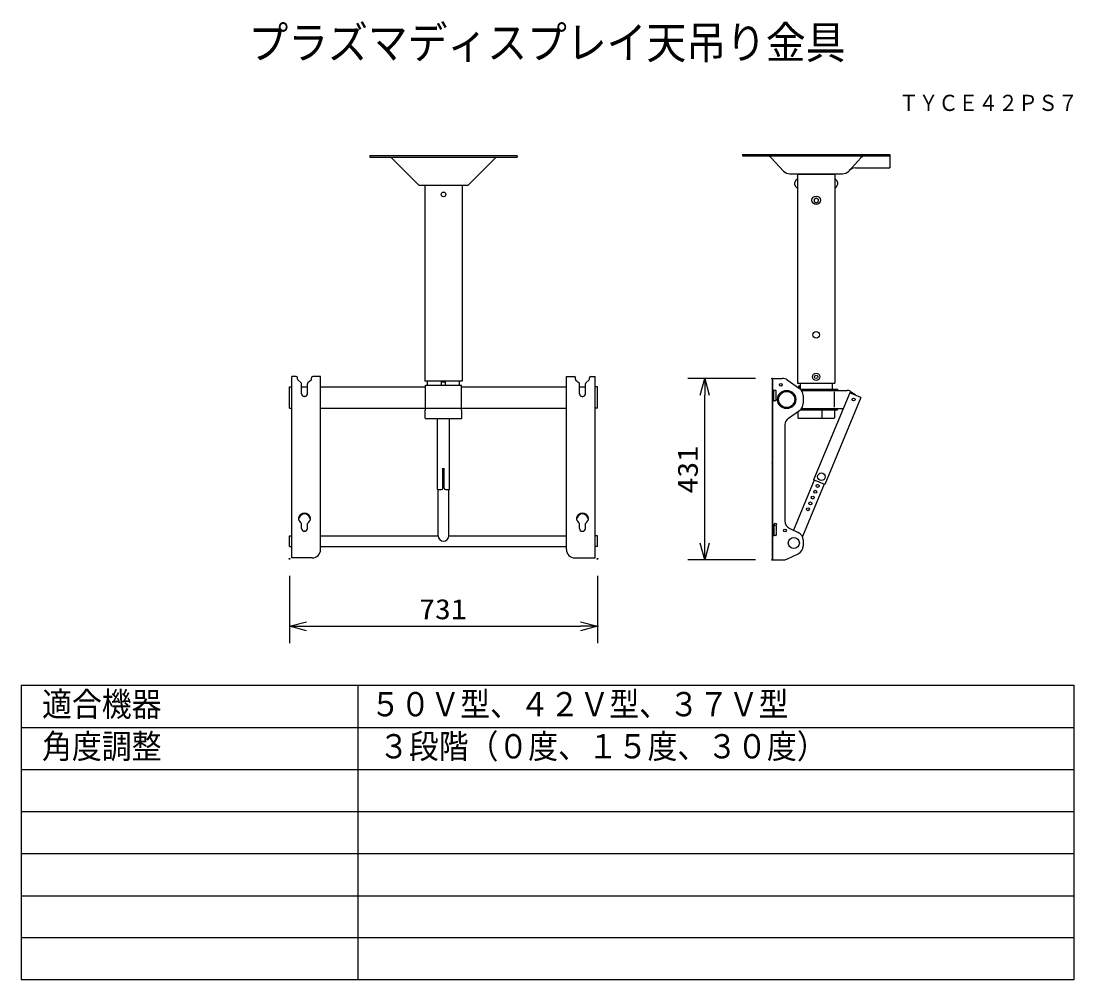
# Model space of a CAD drawing. Units: millimetres, scale not verified. Extents: x -62 to 63, y -57 to 57.
import ezdxf
from ezdxf.enums import TextEntityAlignment as Align

# ---------------------------------------------------------------- set-up
doc = ezdxf.new("R2010")
doc.units = ezdxf.units.MM
doc.header["$LTSCALE"] = 0.190281
doc.header["$PDMODE"] = 32
doc.header["$PDSIZE"] = 0.0951
for name, color, linetype in [('0-0_MOJI1', 2, 'Continuous'), ('0-1_TOUROKU', 1, 'Continuous'), ('0-2_GAIKEI', 7, 'Continuous'), ('0-3_WAKU', 1, 'Continuous'), ('0-4_SUNPO', 7, 'Continuous'), ('0-5_DEFPOINTS', 7, 'Continuous')]:
    doc.layers.add(name, color=color, linetype=linetype)
doc.styles.add('ＭＳ ゴシック', font='')
doc.styles.get('ＭＳ ゴシック').set_extended_font_data('MS Gothic')

# ---------------------------------------------------------------- blocks, each defined once
blk = doc.blocks.new('_OPEN30')
at = {"layer": '0-4_SUNPO'}
blk.add_line((0, 0), (-1, 0), dxfattribs=at)
blk.add_lwpolyline([(-1, 0.26795), (0, 0), (-1, -0.26795)], dxfattribs=at)

msp = doc.modelspace()

# ---------------------------------------------------------------- linework, layer by layer
at = {"layer": '0-2_GAIKEI'}
for p, q in [((-3.5935, 41.3941), (-21.0935, 41.3941)), ((-21.0935, 41.3941), (-21.0935, 41.2341)), ((-3.5935, 41.3941), (-3.5935, 41.2341)), ((23.1483, 41.5541), (37.8007, 41.5541)), ((23.1483, 41.5541), (23.1483, 41.3941)), ((23.1483, 41.3941), (40.6482, 41.3941)), ((37.8324, 41.5541), (40.6482, 41.5541)), ((40.6482, 41.5541), (40.6482, 39.9541)), ((-21.0935, 41.2341), (-3.5935, 41.2341)), ((-18.5935, 41.2341), (-15.2535, 37.8941)), ((-9.4335, 37.8941), (-6.0935, 41.2341)), ((28.0323, 39.5713), (26.5778, 41.1276)), ((35.7642, 39.5713), (37.2187, 41.1276)), ((28.7629, 39.2541), (35.0336, 39.2541)), ((29.6707, 39.1991), (29.6707, 14.3752)), ((29.6707, 39.1991), (34.1257, 39.1991)), ((29.8232, 39.2541), (29.8232, 39.1991)), ((33.9732, 39.2541), (33.9732, 39.1991)), ((34.1257, 39.1991), (34.1257, 14.3752)), ((36.5561, 39.9541), (40.6482, 39.9541)), ((-15.2535, 37.8941), (-9.4335, 37.8941)), ((-14.571, 37.8941), (-14.571, 14.5974)), ((-10.116, 37.8941), (-10.116, 26.1132)), ((-10.116, 37.8703), (-10.116, 14.5974)), ((-10.116, 37.8703), (-10.116, 26.1132)), ((-30.3435, -6.3848), (-30.3435, 15.1652)), ((-29.8185, 15.1652), (-30.3435, 15.1652)), ((-29.6685, 14.835), (-29.6685, 15.0152)), ((-28.0185, 14.835), (-28.0185, 15.0152)), ((-26.9435, 15.1652), (-27.8685, 15.1652)), ((-26.9435, -5.3848), (-26.9435, 15.1652)), ((2.2565, -5.3848), (2.2565, 15.1652)), ((2.2565, 15.1652), (3.1815, 15.1652)), ((3.3315, 14.835), (3.3315, 15.0152)), ((4.9815, 14.835), (4.9815, 15.0152)), ((5.1315, 15.1652), (5.6565, 15.1652)), ((5.6565, -6.3848), (5.6565, 15.1652)), ((-29.2469, 14.4101), (-29.6151, 14.7202)), ((-29.1935, 13.1152), (-29.1935, 14.2954)), ((-29.1935, 13.9352), (-28.4935, 13.9352)), ((-28.4935, 13.1152), (-28.4935, 14.2954)), ((-28.0719, 14.7202), (-28.4401, 14.4101)), ((-26.9435, 13.9352), (-14.4935, 13.9352)), ((-10.116, 14.5974), (-14.571, 14.5974)), ((-14.4935, 11.1902), (-14.4935, 14.1402)), ((-14.4935, 14.1402), (-10.1935, 14.1402)), ((-14.251, 14.1402), (-14.251, 14.5974)), ((-12.5935, 14.5402), (-12.0935, 14.5402)), ((-12.5935, 14.1402), (-12.5935, 14.5402)), ((-12.0935, 14.1402), (-12.0935, 14.5402)), ((-10.436, 14.1402), (-10.436, 14.5974)), ((-10.1935, 11.1902), (-10.1935, 14.1402)), ((-10.1935, 13.9352), (2.2565, 13.9352)), ((3.3849, 14.7202), (3.7531, 14.4101)), ((3.8065, 13.1152), (3.8065, 14.2954)), ((3.8065, 13.9352), (4.5065, 13.9352)), ((4.5065, 13.1152), (4.5065, 14.2954)), ((4.5599, 14.4101), (4.9281, 14.7202)), ((26.6983, 14.9402), (27.8839, 14.9402)), ((28.4561, 14.7603), (29.9204, 13.7387)), ((29.6707, 14.3752), (34.1257, 14.3752)), ((29.8332, 14.0552), (29.9482, 14.0552)), ((29.8332, 13.7995), (29.8332, 14.0552)), ((29.9482, 13.7185), (29.9482, 14.0552)), ((29.9907, 14.3752), (29.9907, 13.6848)), ((33.8057, 14.3752), (33.8057, 13.6552)), ((-28.8185, 12.7902), (-28.8685, 12.7902)), ((4.1315, 12.7902), (4.1815, 12.7902)), ((30.0245, 13.6552), (34.4381, 13.6552)), ((30.1315, 13.5402), (34.4381, 13.5402)), ((30.1413, 13.5277), (35.563, 13.5277)), ((30.3482, 12.9185), (30.3482, 11.9618)), ((35.8996, 13.2228), (31.5941, 2.8834)), ((37.2197, 12.6731), (32.9142, 2.3337)), ((34.0456, 13.3586), (34.0456, 11.522)), ((34.4381, 13.6552), (34.4381, 13.5402)), ((37.2197, 12.6731), (35.8996, 13.2228)), ((35.9913, 13.3934), (36.4765, 13.0559)), ((-26.9435, 11.3952), (2.2565, 11.3952)), ((30.1315, 11.3402), (34.4381, 11.3402)), ((30.1413, 11.3527), (35.1226, 11.3527)), ((34.4381, 11.2252), (34.4381, 11.3402)), ((-14.5185, 10.2152), (-14.4935, 10.1902)), ((-14.4935, 10.1902), (-10.1935, 10.1902)), ((-13.0585, 1.7652), (-13.0585, 10.1902)), ((-11.6285, 1.7652), (-11.6285, 10.1902)), ((-10.1935, 11.1902), (-10.1685, 11.1652)), ((-10.1935, 10.1902), (-10.1685, 10.2152)), ((-10.1685, 10.2152), (-10.1685, 11.1652)), ((28.6261, 10.2387), (29.9204, 11.1417)), ((29.7232, 11.0041), (29.7232, 10.2502)), ((29.7232, 10.2502), (29.7482, 10.2252)), ((29.7482, 10.2252), (34.0482, 10.2252)), ((30.0245, 11.2252), (34.4381, 11.2252)), ((32.5725, 11.2252), (32.5725, 10.2252)), ((34.0732, 11.2002), (34.0482, 11.2252)), ((34.0732, 10.2502), (34.0482, 10.2252)), ((34.0732, 11.2002), (34.0732, 10.2502)), ((28.1983, 9.4185), (28.1983, -1.972)), ((31.6679, 2.8527), (29.1993, -3.0754)), ((32.9142, 2.3337), (31.5941, 2.8834)), ((-12.9785, -3.7498), (-12.9785, 1.7652)), ((-11.7085, -3.7498), (-11.7085, 1.7652)), ((32.8403, 2.3645), (30.259, -3.8345)), ((-26.9435, -3.7498), (-12.9785, -3.7498)), ((-11.7085, -3.7498), (2.2565, -3.7498)), ((28.7765, -2.8788), (29.77, -3.3408)), ((30.3482, -4.2476), (30.3482, -4.972)), ((-26.9435, -5.0198), (2.2565, -5.0198)), ((28.3988, -6.5165), (29.77, -5.8788)), ((-27.9435, -6.3848), (-30.3435, -6.3848)), ((3.2565, -6.3848), (5.6565, -6.3848)), ((26.6983, -6.6098), (27.9771, -6.6098))]:
    msp.add_line(p, q, dxfattribs=at)
at = {"layer": '0-2_GAIKEI', "color": 1}
for p, q in [((29.5085, 38.521), (29.3683, 38.2642)), ((29.5085, 37.6773), (29.3683, 37.9341)), ((29.6707, 38.5991), (29.6401, 38.5991)), ((29.6707, 37.5991), (29.6401, 37.5991)), ((34.1257, 38.5991), (34.1564, 38.5991)), ((34.1257, 37.5991), (34.1564, 37.5991)), ((34.288, 38.521), (34.4282, 38.2642)), ((34.288, 37.6773), (34.4282, 37.9341)), ((31.6482, 36.2435), (31.6482, 35.9548)), ((31.6482, 35.9548), (31.8982, 35.8105)), ((31.8982, 35.8105), (32.1482, 35.9548)), ((32.1482, 36.2435), (32.1482, 35.9548)), ((-30.6185, 11.3952), (-30.6185, 13.9352)), ((-30.6185, 13.9352), (-30.3435, 13.9352)), ((5.9315, 13.9352), (5.6565, 13.9352)), ((5.9315, 11.3952), (5.9315, 13.9352)), ((26.8083, 13.2152), (26.6983, 13.2152)), ((26.8083, 12.5652), (26.6983, 12.5652)), ((26.8083, 13.3157), (26.8083, 12.4652)), ((26.8085, 13.3157), (26.86, 13.4573)), ((26.8719, 12.3045), (26.8719, 13.4759)), ((27.1083, 13.4902), (26.907, 13.4902)), ((27.1583, 12.3402), (27.1583, 13.4402)), ((-30.6185, 11.3952), (-30.3435, 11.3952)), ((5.9315, 11.3952), (5.6565, 11.3952)), ((26.8085, 12.4646), (26.86, 12.3231)), ((27.1083, 12.2902), (26.907, 12.2902)), ((-12.4185, 1.9152), (-12.4185, 4.2652)), ((-12.2685, 1.9152), (-12.2685, 4.2652)), ((-13.0585, 1.7652), (-12.5685, 1.7652)), ((-12.1185, 1.7652), (-11.6285, 1.7652)), ((-29.4605, -1.6851), (-29.5592, -1.6692)), ((-29.1935, -2.8848), (-29.1935, -2.3026)), ((-28.4935, -2.8848), (-28.4935, -2.3026)), ((-28.2265, -1.6851), (-28.1278, -1.6692)), ((3.5395, -1.6851), (3.4408, -1.6692)), ((3.8065, -2.8848), (3.8065, -2.3026)), ((4.5065, -2.8848), (4.5065, -2.3026)), ((4.7735, -1.6851), (4.8722, -1.6692)), ((-30.6185, -5.0198), (-30.6185, -3.7498)), ((-30.6185, -3.7498), (-30.3435, -3.7498)), ((-28.8185, -3.2098), (-28.8685, -3.2098)), ((4.1315, -3.2098), (4.1815, -3.2098)), ((5.9315, -3.7498), (5.6565, -3.7498)), ((5.9315, -5.0198), (5.9315, -3.7498)), ((26.8083, -2.7848), (26.6983, -2.7848)), ((26.8083, -3.4348), (26.6983, -3.4348)), ((26.8083, -3.5354), (26.8083, -2.6848)), ((26.8085, -2.6842), (26.86, -2.5427)), ((26.8085, -3.5354), (26.86, -3.6769)), ((26.8719, -2.5241), (26.8719, -3.6955)), ((27.1083, -2.5098), (26.907, -2.5098)), ((27.1083, -3.7098), (26.907, -3.7098)), ((27.1583, -2.5598), (27.1583, -3.6598)), ((-30.6185, -5.0198), (-30.3435, -5.0198)), ((5.9315, -5.0198), (5.6565, -5.0198))]:
    msp.add_line(p, q, dxfattribs=at)
msp.add_lwpolyline([(31.6482, 36.2435), (31.8982, 36.3878), (32.1482, 36.2435)], dxfattribs=at)
at = {"layer": '0-2_GAIKEI'}
for points in [[(26.6983, -6.6098), (26.6983, 14.9402), (26.6983, -6.6098)], [(-14.5185, 10.2152), (-14.5185, 11.1652), (-14.4935, 11.1902)]]:
    msp.add_lwpolyline(points, dxfattribs=at)
at = {"layer": '0-2_GAIKEI', "color": 1}
for centre, radius in [((-12.3435, 36.7953), 0.275), ((31.8982, 36.0991), 0.5), ((31.8982, 20.1252), 0.385), ((31.8982, 15.1252), 0.4375), ((31.8982, 15.1252), 0.2), ((27.6983, 14.1902), 0.1625), ((28.3983, 12.4402), 1.0875), ((28.3983, 12.4402), 0.9525), ((36.3482, 12.4402), 0.175), ((32.5256, 3.2649), 0.45), ((31.786, 1.4844), 0.175), ((32.0743, 2.1768), 0.175), ((31.2094, 0.0997), 0.175), ((31.4977, 0.7921), 0.175), ((30.9211, -0.5927), 0.175), ((27.0483, -2.3848), 0.125), ((28.1983, -3.1098), 0.1625), ((29.2483, -4.6098), 0.655)]:
    msp.add_circle(centre, radius, dxfattribs=at)
at = {"layer": '0-2_GAIKEI'}
for centre, radius, start, end in [((25.9641, 40.5541), 0.84, 43.0632, 90), ((37.8324, 40.5541), 0.84, 90, 136.9368), ((28.7629, 40.2541), 1, 223.0632, 270), ((35.0336, 40.2541), 1, 270, 316.9368), ((36.5561, 38.9541), 1, 90, 136.9368), ((-29.8185, 15.0152), 0.15, 0, 90), ((-27.8685, 15.0152), 0.15, 90, 180), ((3.1815, 15.0152), 0.15, 0, 90), ((5.1315, 15.0152), 0.15, 90, 180), ((-29.5185, 14.835), 0.15, 180, 229.89909), ((-29.3435, 14.2954), 0.15, 0, 49.89909), ((-28.3435, 14.2954), 0.15, 130.10091, 180), ((-28.1685, 14.835), 0.15, 310.10091, 0), ((3.4815, 14.835), 0.15, 180, 229.89909), ((3.6565, 14.2954), 0.15, 0, 49.89909), ((4.6565, 14.2954), 0.15, 130.10091, 180), ((4.8315, 14.835), 0.15, 310.10091, 0), ((27.8839, 13.9402), 1, 55.0975, 90), ((-28.8685, 13.1152), 0.325, 180, 270), ((-28.8185, 13.1152), 0.325, 270, 0), ((4.1315, 13.1152), 0.325, 180, 270), ((4.1815, 13.1152), 0.325, 270, 0), ((29.3483, 12.9185), 1, 0, 55.0975), ((35.563, 12.7777), 0.75, 55.17771, 90), ((36.0482, 12.4402), 0.75, 39.91597, 55.17771), ((29.3483, 11.9618), 1, 304.9025, 0), ((29.1983, 9.4185), 1, 124.9025, 180), ((29.1983, -1.972), 1, 180, 245.05609), ((-12.3435, -3.7498), 0.635, 180, 0), ((29.3483, -4.2476), 1, 0, 65.05609), ((29.3483, -4.972), 1, 294.94391, 0), ((-27.9435, -5.3848), 1, 270, 0), ((3.2565, -5.3848), 1, 180, 270), ((27.9771, -5.6098), 1, 270, 294.94391)]:
    msp.add_arc(centre, radius, start, end, dxfattribs=at)
at = {"layer": '0-2_GAIKEI', "color": 1}
for centre, radius, start, end in [((29.6707, 38.0991), 0.3446, 151.37136, 208.62864), ((29.6401, 38.4491), 0.15, 90, 151.37136), ((29.6401, 37.7491), 0.15, 208.62864, 270), ((34.1564, 38.4491), 0.15, 28.62864, 90), ((34.1564, 37.7491), 0.15, 270, 331.37136), ((34.1257, 38.0991), 0.3446, 331.37136, 28.62864), ((26.907, 13.4402), 0.05, 90, 160), ((27.1083, 13.4402), 0.05, 0, 90), ((26.907, 12.3402), 0.05, 200, 270), ((27.1083, 12.3402), 0.05, 270, 0), ((-12.5685, 1.9152), 0.15, 270, 0), ((-12.1185, 1.9152), 0.15, 180, 270), ((-28.8435, -1.7848), 0.725, 9.17713, 170.82287), ((-28.8435, -1.7848), 0.625, 9.17713, 170.82287), ((4.1565, -1.7848), 0.725, 9.17713, 170.82287), ((4.1565, -1.7848), 0.625, 9.17713, 170.82287), ((-29.4685, -1.7848), 0.1, 85.41143, 274.58857), ((-28.8435, -1.7848), 0.625, 189.17713, 235.9442), ((-28.8435, -1.7848), 0.625, 304.0558, 350.82287), ((-28.2185, -1.7848), 0.1, 265.41143, 94.58857), ((3.5315, -1.7848), 0.1, 85.41143, 274.58857), ((4.1565, -1.7848), 0.625, 189.17713, 235.9442), ((4.1565, -1.7848), 0.625, 304.0558, 350.82287), ((4.7815, -1.7848), 0.1, 265.41143, 94.58857), ((-28.8685, -2.8848), 0.325, 180, 270), ((-28.8185, -2.8848), 0.325, 270, 0), ((4.1315, -2.8848), 0.325, 180, 270), ((4.1815, -2.8848), 0.325, 270, 0), ((26.907, -2.5598), 0.05, 90, 160), ((26.907, -3.6598), 0.05, 200, 270), ((27.1083, -2.5598), 0.05, 0, 90), ((27.1083, -3.6598), 0.05, 270, 0)]:
    msp.add_arc(centre, radius, start, end, dxfattribs=at)
for p in [(26.8719, 13.4902), (26.8719, 12.2902), (26.8719, -2.5098), (26.8719, -3.7098)]:
    msp.add_point(p, dxfattribs=at)
at = {"layer": '0-2_GAIKEI'}
msp.add_point((26.6983, 4.8902), dxfattribs=at)
at = {"layer": '0-3_WAKU', "color": 3}
for p, q in [((24.6808, 14.9402), (16.6808, 14.9402)), ((18.6808, -4.6098), (18.6808, 12.9402)), ((24.6808, -6.6098), (16.6808, -6.6098))]:
    msp.add_line(p, q, dxfattribs=at)
at = {"layer": '0-3_WAKU', "color": 4}
for p, q in [((-62.4957, -21.5004), (62.5041, -21.5004)), ((-62.4957, -21.5004), (-62.4957, -56.5003)), ((-22.4958, -21.5004), (-22.4958, -56.5003)), ((62.5041, -21.5004), (62.5041, -56.5003)), ((62.5041, -56.5003), (-62.4957, -56.5003))]:
    msp.add_line(p, q, dxfattribs=at)
at = {"layer": '0-3_WAKU'}
for p, q in [((-62.4957, -26.5004), (62.5041, -26.5004)), ((-62.4957, -31.5004), (62.5041, -31.5004)), ((-62.4957, -36.5004), (62.5041, -36.5004)), ((-62.4957, -41.5004), (62.5041, -41.5004)), ((-62.4957, -46.5003), (62.5041, -46.5003)), ((62.5041, -51.5003), (-62.4957, -51.5003))]:
    msp.add_line(p, q, dxfattribs=at)
at = {"layer": '0-4_SUNPO', "color": 3}
for p, q in [((-30.6185, -8.4907), (-30.6185, -16.4907)), ((5.9315, -8.4907), (5.9315, -16.4907)), ((-28.6185, -14.4907), (3.9315, -14.4907))]:
    msp.add_line(p, q, dxfattribs=at)
at = {"layer": '0-4_SUNPO'}
for p in [(18.6808, 14.9402), (26.6808, 14.9402), (26.6808, -6.6098)]:
    msp.add_point(p, dxfattribs=at)
at = {"layer": '0-5_DEFPOINTS'}
for p in [(-30.6185, -6.4907), (5.9315, -6.4907), (5.9315, -14.4907)]:
    msp.add_point(p, dxfattribs=at)

# ---------------------------------------------------------------- block references
at = {"layer": '0-3_WAKU', "xscale": 2, "yscale": 2}
for p, rotation in [((18.6808, 14.9402), 90), ((18.6808, -6.6098), 270)]:
    msp.add_blockref('_OPEN30', p, dxfattribs=dict(at, rotation=rotation))
at = {"layer": '0-4_SUNPO', "xscale": 2, "yscale": 2, "rotation": 180}
msp.add_blockref('_OPEN30', (-30.6185, -14.4907), dxfattribs=at)
at = {"layer": '0-4_SUNPO', "xscale": 2, "yscale": 2}
msp.add_blockref('_OPEN30', (5.9315, -14.4907), dxfattribs=at)

# ---------------------------------------------------------------- texts
at = {"layer": '0-0_MOJI1', "style": 'ＭＳ ゴシック', "width": 0.9}
for s, height, p in [('プラズマディスプレイ天吊り金具', 3.849, (-35.4957, 51.7594)), ('適合機器', 2.886, (-59.9957, -26.0555)), ('５０Ｖ型、４２Ｖ型、３７Ｖ型', 2.886, (-20.9958, -26.0555)), ('角度調整', 2.886, (-59.9957, -31.0555)), ('３段階（０度、１５度、３０度）', 2.886, (-19.9958, -31.0555))]:
    msp.add_text(s, height=height, dxfattribs=at).set_placement(p, align=Align.BOTTOM_LEFT)
at = {"layer": '0-1_TOUROKU', "style": 'ＭＳ ゴシック', "width": 0.9}
msp.add_text('ＴＹＣＥ４２ＰＳ７', height=1.924, dxfattribs=at).set_placement((41.7041, 46.1295), align=Align.BOTTOM_LEFT)
at = {"layer": '0-3_WAKU', "color": 3, "style": 'ＭＳ ゴシック', "width": 1.15}
msp.add_text('431', height=2.405, rotation=90, dxfattribs=at).set_placement((18.5712, 1.2781), align=Align.BOTTOM_LEFT)
at = {"layer": '0-4_SUNPO', "color": 3, "style": 'ＭＳ ゴシック', "width": 1.15}
msp.add_text('731', height=2.405, dxfattribs=at).set_placement((-15.2306, -14.3811), align=Align.BOTTOM_LEFT)

doc.saveas('drawing.dxf')
